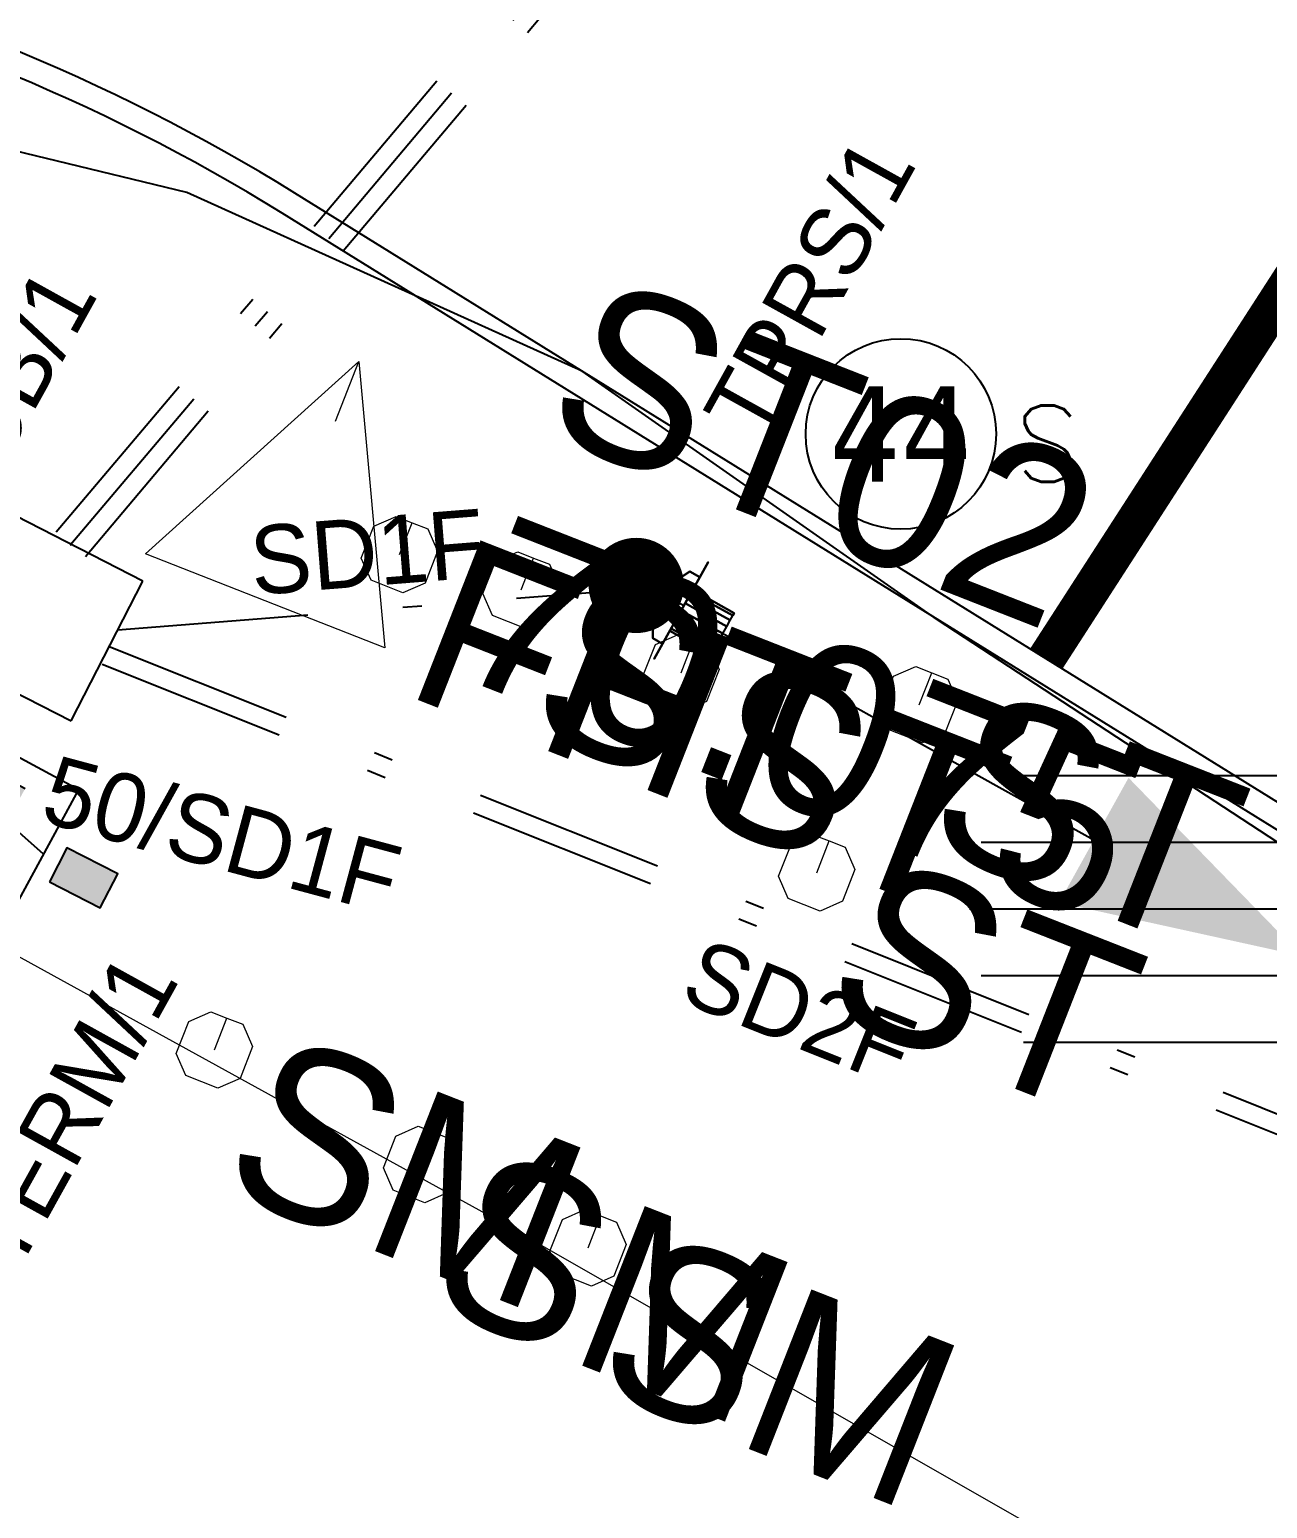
# Model space of a CAD drawing. Extents: x 421500 to 422711, y 436000 to 437000.
# Drawn here: x 421988.17 to 421994.67, y 436499.41 to 436507.17 of the extents above; entities that cross this region are included whole.
import ezdxf
from ezdxf.enums import TextEntityAlignment as Align

# ---------------------------------------------------------------- set-up
doc = ezdxf.new("R2010")
doc.units = 0
for name, pattern in [('1001', [2, 1, 0, 1]), ('XREF UTC_716709_AJB_1b$0$DASHDOT1', [2, 1, -0.5, 0, -0.5]), ('XREF UTC_716709_AJB_1b$0$HIDDEN', [0.375, 0.25, -0.125])]:
    doc.linetypes.add(name, pattern=pattern)
doc.layers.get('0').update_dxf_attribs({"color": 210})
for name, color, linetype, lineweight in [('716709-ExBase$0$LCCPoint Features', 8, 'Continuous', 0), ('716709-ExBase$0$LCCSurvey Stations', 4, 'Continuous', 0), ('716709-ExBase$0$LCCWalls', 4, 'Continuous', 0)]:
    doc.layers.add(name, color=color, linetype=linetype, lineweight=lineweight)
for name, color, linetype in [('716709-ExBase$0$XC-LCCCarriageway', 251, 'Continuous'), ('Lines', 1, 'Continuous'), ('Pr-Kerb', 2, 'Continuous'), ('Pr-KerbEdge', 8, 'Continuous'), ('Pr-Poles', 2, 'Continuous'), ('XREF UTC_716709_AJB_1b$0$DATA', 7, 'Continuous'), ('XREF UTC_716709_AJB_1b$0$du-UTCBOX', 42, 'Continuous'), ('XREF UTC_716709_AJB_1b$0$du-UTCDUCT-C1', 42, 'XREF UTC_716709_AJB_1b$0$DASHDOT1'), ('XREF UTC_716709_AJB_1b$0$du-UTCDUCT-F1', 42, 'XREF UTC_716709_AJB_1b$0$DASHDOT1'), ('XREF UTC_716709_AJB_1b$0$du-UTCTEXT', 42, 'Continuous'), ('XREF UTC_716709_AJB_1b$0$du-YEBOX', 7, 'Continuous'), ('XREF UTC_716709_AJB_1b$0$du-YEDUCT-F1', 7, 'XREF UTC_716709_AJB_1b$0$HIDDEN'), ('XREF UTC_716709_AJB_1b$0$du-YETEXT', 7, 'Continuous'), ('XREF UTC_716709_AJB_1b$0$NUMBERS', 7, 'Continuous'), ('XREF UTC_716709_AJB_1b$0$Pole-Type', 4, 'Continuous'), ('XREF UTC_716709_AJB_1b$0$SETOUT', 4, 'Continuous'), ('XREF UTC_716709_AJB_1b$0$Signals', 7, 'Continuous'), ('XREF UTC_716709_AJB_1b$0$SIGSnumbers', 7, 'Continuous'), ('XREF UTC_716709_AJB_1b$0$VIEW', 7, 'Continuous')]:
    doc.layers.add(name, color=color, linetype=linetype)
doc.styles.add('716709-ExBase$0$Style-WORKING', font='WORKING.shx')
doc.styles.add('XREF UTC_716709_AJB_1b$0$KTS_TAHOMA', font='tahoma.ttf')
doc.styles.add('XREF UTC_716709_AJB_1b$0$Romans', font='romans.shx', dxfattribs={"width": 0.9})
doc.styles.add('XREF UTC_716709_AJB_1b$0$Standard', font='txt')

# ---------------------------------------------------------------- blocks, each defined once
blk = doc.blocks.new('pole')
blk.add_circle((0, 0), 0.05)
blk = doc.blocks.new('XREF UTC_716709_AJB_1b$0$pole')
at = {"const_width": 0.25}
blk.add_lwpolyline([(-0.125, 0, 1), (0.125, 0, 1)], format="xyb", close=True, dxfattribs=at)
at = {"layer": 'XREF UTC_716709_AJB_1b$0$SETOUT', "const_width": 0.125}
blk.add_lwpolyline([(-0.0625, 0, 1), (0.0625, 0, 1)], format="xyb", close=True, dxfattribs=at)
at = {"layer": 'XREF UTC_716709_AJB_1b$0$VIEW'}
blk.add_lwpolyline([(-0.025, 0.0433), (-0.05, 0), (-0.025, -0.0433), (0.025, -0.0433), (0.05, 0), (0.025, 0.0433)], close=True, dxfattribs=at)
at = {"layer": 'XREF UTC_716709_AJB_1b$0$DATA', "style": 'XREF UTC_716709_AJB_1b$0$Standard', "flags": 9}
for tag, p in [('HEIGHT', (0.5, 1)), ('TYPE', (0.5, 0.75)), ('NUM', (0.5, 0.5)), ('SITE', (0.5, 0.25)), ('IDENT', (0.5, 0))]:
    blk.add_attdef(tag, p, '', height=0.2, dxfattribs=at)
blk = doc.blocks.new('XREF UTC_716709_AJB_1b$0$HD001P')
at = {"linetype": 'Continuous'}
blk.add_line((0, 2.75), (0, 0), dxfattribs=at)
blk.add_solid([(0.375, 2.75), (-0.375, 2.75), (0, 4)], dxfattribs=at)
at = {"layer": 'XREF UTC_716709_AJB_1b$0$VIEW', "color": 1, "linetype": 'Continuous', "extrusion": (0, 1, 0), "const_width": 0.1}
blk.add_lwpolyline([(0.05, 2.94, 1), (-0.05, 2.94, 1)], format="xyb", close=True, dxfattribs=at)
at = {"layer": 'XREF UTC_716709_AJB_1b$0$VIEW', "color": 2, "linetype": 'Continuous', "extrusion": (0, 1, 0), "const_width": 0.1}
blk.add_lwpolyline([(0.05, 2.62, 1), (-0.05, 2.62, 1)], format="xyb", close=True, dxfattribs=at)
at = {"layer": 'XREF UTC_716709_AJB_1b$0$VIEW', "color": 3, "linetype": 'Continuous', "extrusion": (0, 1, 0), "const_width": 0.1}
blk.add_lwpolyline([(0.05, 2.3, 1), (-0.05, 2.3, 1)], format="xyb", close=True, dxfattribs=at)
at = {"layer": 'XREF UTC_716709_AJB_1b$0$VIEW', "color": 7, "linetype": 'Continuous'}
for points in [[(-0.2, 0.27, 2.1), (-0.29, 0.27, 2.1), (-0.29, 0.27, 3.2), (-0.2, 0.27, 3.2)], [(0.29, 0.27, 2.1), (0.2, 0.27, 2.1), (0.2, 0.27, 3.2), (0.29, 0.27, 3.2)]]:
    blk.add_3dface(points, dxfattribs=at)
at = {"layer": 'XREF UTC_716709_AJB_1b$0$VIEW', "linetype": 'Continuous'}
for points in [[(0.2, 0.27, 2.1), (-0.2, 0.27, 2.1), (-0.2, 0.27, 3.2), (0.2, 0.27, 3.2)], [(-0.2, 0.21, 2.1), (-0.2, 0.27, 2.1), (-0.2, 0.27, 3.2), (-0.2, 0.21, 3.2)], [(-0.03, 0.12, 2.1), (-0.03, 0.27, 2.1), (-0.2, 0.27, 2.1), (-0.2, 0.21, 2.1)], [(-0.03, 0.12, 3.2), (-0.03, 0.27, 3.2), (-0.2, 0.27, 3.2), (-0.2, 0.21, 3.2)], [(0.03, 0.27, 2.1), (0.03, 0.12, 2.1), (-0.03, 0.12, 2.1), (-0.03, 0.27, 2.1)], [(0.03, 0.27, 3.2), (0.03, 0.12, 3.2), (-0.03, 0.12, 3.2), (-0.03, 0.27, 3.2)], [(0.2, 0.21, 2.1), (0.2, 0.27, 2.1), (0.03, 0.27, 2.1), (0.03, 0.12, 2.1)], [(0.2, 0.21, 3.2), (0.2, 0.27, 3.2), (0.03, 0.27, 3.2), (0.03, 0.12, 3.2)], [(0.2, 0.21, 2.1), (0.2, 0.27, 2.1), (0.2, 0.27, 3.2), (0.2, 0.21, 3.2)], [(-0.2, 0.21, 2.1), (-0.03, 0.12, 2.1), (-0.03, 0.12, 3.2), (-0.2, 0.21, 3.2)], [(0.03, 0.12, 2.1), (0.2, 0.21, 2.1), (0.2, 0.21, 3.2), (0.03, 0.12, 3.2)], [(-0.03, 0.12, 2.1), (0.03, 0.12, 2.1), (0.03, 0.12, 3.2), (-0.03, 0.12, 3.2)]]:
    blk.add_3dface(points, dxfattribs=at)
at = {"layer": 'XREF UTC_716709_AJB_1b$0$DATA', "style": 'XREF UTC_716709_AJB_1b$0$Standard', "flags": 9}
for tag, p in [('SUPPORT', (0.75, 1.5)), ('BRACKETS', (0.75, 1.25)), ('HEIGHT', (0.75, 1)), ('CABLE', (0.75, 0.75)), ('PHASE', (0.75, 0.5)), ('TYPE', (0.75, 0.25)), ('NUM', (0.75, 0)), ('SITE', (0.75, -0.25)), ('IDENT', (0.75, -0.5))]:
    blk.add_attdef(tag, p, '', height=0.2, dxfattribs=at)
at = {"layer": 'XREF UTC_716709_AJB_1b$0$VIEW', "linetype": 'Continuous'}
mesh = blk.add_polymesh((13, 3), dxfattribs=at)
for k, corner in enumerate([(0.1083, 0.27, 2.8775), (0.1083, 0.395, 2.8775), (0.1083, 0.52, 2.8775), (0.1231, 0.27, 2.9183), (0.1231, 0.395, 2.9183), (0.1231, 0.52, 2.9183), (0.1231, 0.27, 2.9617), (0.1231, 0.395, 2.9617), (0.1231, 0.52, 2.9617), (0.1083, 0.27, 3.0025), (0.1083, 0.395, 3.0025), (0.1083, 0.52, 3.0025), (0.0803, 0.27, 3.0358), (0.0803, 0.395, 3.0358), (0.0803, 0.52, 3.0358), (0.0428, 0.27, 3.0575), (0.0428, 0.395, 3.0575), (0.0428, 0.52, 3.0575), (0, 0.27, 3.065), (0, 0.395, 3.065), (0, 0.52, 3.065), (-0.0428, 0.27, 3.0575), (-0.0428, 0.395, 3.0575), (-0.0428, 0.52, 3.0575), (-0.0803, 0.27, 3.0358), (-0.0803, 0.395, 3.0358), (-0.0803, 0.52, 3.0358), (-0.1083, 0.27, 3.0025), (-0.1083, 0.395, 3.0025), (-0.1083, 0.52, 3.0025), (-0.1231, 0.27, 2.9617), (-0.1231, 0.395, 2.9617), (-0.1231, 0.52, 2.9617), (-0.1231, 0.27, 2.9183), (-0.1231, 0.395, 2.9183), (-0.1231, 0.52, 2.9183), (-0.1083, 0.27, 2.8775), (-0.1083, 0.395, 2.8775), (-0.1083, 0.52, 2.8775)]):
    mesh.set_mesh_vertex(divmod(k, 3), corner)
mesh = blk.add_polymesh((13, 3), dxfattribs=at)
for k, corner in enumerate([(0.1083, 0.27, 2.5575), (0.1083, 0.395, 2.5575), (0.1083, 0.52, 2.5575), (0.1231, 0.27, 2.5983), (0.1231, 0.395, 2.5983), (0.1231, 0.52, 2.5983), (0.1231, 0.27, 2.6417), (0.1231, 0.395, 2.6417), (0.1231, 0.52, 2.6417), (0.1083, 0.27, 2.6825), (0.1083, 0.395, 2.6825), (0.1083, 0.52, 2.6825), (0.0803, 0.27, 2.7158), (0.0803, 0.395, 2.7158), (0.0803, 0.52, 2.7158), (0.0428, 0.27, 2.7375), (0.0428, 0.395, 2.7375), (0.0428, 0.52, 2.7375), (0, 0.27, 2.745), (0, 0.395, 2.745), (0, 0.52, 2.745), (-0.0428, 0.27, 2.7375), (-0.0428, 0.395, 2.7375), (-0.0428, 0.52, 2.7375), (-0.0803, 0.27, 2.7158), (-0.0803, 0.395, 2.7158), (-0.0803, 0.52, 2.7158), (-0.1083, 0.27, 2.6825), (-0.1083, 0.395, 2.6825), (-0.1083, 0.52, 2.6825), (-0.1231, 0.27, 2.6417), (-0.1231, 0.395, 2.6417), (-0.1231, 0.52, 2.6417), (-0.1231, 0.27, 2.5983), (-0.1231, 0.395, 2.5983), (-0.1231, 0.52, 2.5983), (-0.1083, 0.27, 2.5575), (-0.1083, 0.395, 2.5575), (-0.1083, 0.52, 2.5575)]):
    mesh.set_mesh_vertex(divmod(k, 3), corner)
mesh = blk.add_polymesh((13, 3), dxfattribs=at)
for k, corner in enumerate([(0.1083, 0.27, 2.2375), (0.1083, 0.395, 2.2375), (0.1083, 0.52, 2.2375), (0.1231, 0.27, 2.2783), (0.1231, 0.395, 2.2783), (0.1231, 0.52, 2.2783), (0.1231, 0.27, 2.3217), (0.1231, 0.395, 2.3217), (0.1231, 0.52, 2.3217), (0.1083, 0.27, 2.3625), (0.1083, 0.395, 2.3625), (0.1083, 0.52, 2.3625), (0.0803, 0.27, 2.3958), (0.0803, 0.395, 2.3958), (0.0803, 0.52, 2.3958), (0.0428, 0.27, 2.4175), (0.0428, 0.395, 2.4175), (0.0428, 0.52, 2.4175), (0, 0.27, 2.425), (0, 0.395, 2.425), (0, 0.52, 2.425), (-0.0428, 0.27, 2.4175), (-0.0428, 0.395, 2.4175), (-0.0428, 0.52, 2.4175), (-0.0803, 0.27, 2.3958), (-0.0803, 0.395, 2.3958), (-0.0803, 0.52, 2.3958), (-0.1083, 0.27, 2.3625), (-0.1083, 0.395, 2.3625), (-0.1083, 0.52, 2.3625), (-0.1231, 0.27, 2.3217), (-0.1231, 0.395, 2.3217), (-0.1231, 0.52, 2.3217), (-0.1231, 0.27, 2.2783), (-0.1231, 0.395, 2.2783), (-0.1231, 0.52, 2.2783), (-0.1083, 0.27, 2.2375), (-0.1083, 0.395, 2.2375), (-0.1083, 0.52, 2.2375)]):
    mesh.set_mesh_vertex(divmod(k, 3), corner)
blk = doc.blocks.new('XREF UTC_716709_AJB_1b$0$LOUVR200')
at = {"linetype": 'Continuous'}
for p, q in [((-0.35, -0.9381), (-0.35, 0.9381)), ((0, -1), (0, 1)), ((0.35, -0.9381), (0.35, 0.9381)), ((-0.7, -0.7159), (-0.7, 0.7159)), ((0.7, -0.7159), (0.7, 0.7159))]:
    blk.add_line(p, q, dxfattribs=at)
blk = doc.blocks.new('XREF UTC_716709_AJB_1b$0$TSC')
for p, q in [((-0.6, 0.33), (0.6, 0.33)), ((-0.6, -0.33), (-0.6, 0.33)), ((0.6, -0.33), (0.6, 0.33)), ((-0.45, 0.2), (0.35, 0.2)), ((-0.4, -0.2), (-0.4, 0.2)), ((-0.6, -0.33), (0.6, -0.33))]:
    blk.add_line(p, q)
blk.add_solid([(-0.45, 0.2), (-0.45, -0.2), (0.35, 0.2), (0.35, -0.2)])
blk = doc.blocks.new('XREF UTC_716709_AJB_1b$0$CB')
for p, q in [((-0.4125, 0.4125), (-0.4125, -0.4125)), ((0.4125, 0.4125), (-0.4125, 0.4125)), ((0.4125, -0.4125), (0.4125, 0.4125)), ((-0.4125, -0.4125), (0.4125, -0.4125))]:
    blk.add_line(p, q)
blk = doc.blocks.new('XREF UTC_716709_AJB_1b$0$TPRS')
for p, q in [((0.1, 0.08), (-0.24, 0.08)), ((-0.24, -0.08), (-0.24, 0.08)), ((0.1, -0.08), (0.1, 0.08)), ((-0.07, -0.08), (-0.24, -0.08)), ((0.1, -0.08), (-0.07, -0.08))]:
    blk.add_line(p, q)
blk.add_circle((0, 0), 0.05)
blk = doc.blocks.new('XREF UTC_716709_AJB_1b$0$YETERM')
at = {"flags": 128}
blk.add_lwpolyline([(-0.15, -0.1), (0.15, -0.1), (0.15, 0.1), (-0.15, 0.1)], close=True, dxfattribs=at)
blk.add_solid([(-0.15, 0.1), (-0.15, -0.1), (0.15, 0.1), (0.15, -0.1)])
blk = doc.blocks.new('XREF UTC_716709_AJB_1b$0$poleno')
at = {"layer": 'XREF UTC_716709_AJB_1b$0$NUMBERS'}
blk.add_circle((0, 0), 1, dxfattribs=at)
at = {"layer": 'XREF UTC_716709_AJB_1b$0$NUMBERS', "style": 'XREF UTC_716709_AJB_1b$0$KTS_TAHOMA'}
blk.add_attdef('NUMBER', text='', height=1, dxfattribs=at).set_placement((0, 0), align=Align.MIDDLE)
blk = doc.blocks.new('XREF UTC_716709_AJB_1b$0$e_tag')
blk.add_line((-0.5, -0.7), (0.5, 0.7))
blk = doc.blocks.new('716709-ExBase$0$MSL2')
at = {"color": 0, "linetype": 'ByBlock', "lineweight": -2, "flags": 128}
blk.add_lwpolyline([(0, 0.5), (0, 1), (1, -1), (-1, -1), (0, 1)], dxfattribs=at)
blk = doc.blocks.new('716709-ExBase$0$MSL1')
at = {"color": 0, "linetype": 'ByBlock', "lineweight": -2, "flags": 128}
blk.add_lwpolyline([(0, 0), (0, 1), (0.5, 1), (1, 0.5), (1, -0.5), (0.5, -1), (-0.5, -1), (-1, -0.5), (-1, 0.5), (-0.5, 1), (0, 1)], dxfattribs=at)

msp = doc.modelspace()

# ---------------------------------------------------------------- linework, layer by layer
at = {"layer": '716709-ExBase$0$LCCWalls', "flags": 128}
msp.add_lwpolyline([(421997.5751, 436496.9498), (421990.6178, 436500.9247), (421982.8876, 436505.179), (421982.3442, 436504.2582), (421981.0964, 436502.2276)], dxfattribs=at)
msp.add_lwpolyline([(421997.5751, 436496.9498), (421990.6178, 436500.9247), (421982.8876, 436505.179), (421982.3442, 436504.2582), (421981.0964, 436502.2276)], dxfattribs=at)
at = {"layer": '716709-ExBase$0$XC-LCCCarriageway', "flags": 128}
msp.add_lwpolyline([(421998.3395, 436496.3839), (421999.3069, 436497.9904), (421999.5446, 436498.5787), (421999.5178, 436499.2127), (421999.0501, 436499.9659), (421994.9123, 436502.7796), (421992.9383, 436504.0722), (421991.0726, 436505.3778), (421988.9972, 436506.3148), (421986.784, 436506.8509), (421983.8538, 436506.9793), (421981.0011, 436506.2974), (421979.7188, 436505.6118), (421978.5589, 436504.7347), (421978.0936, 436503.9249)], dxfattribs=at)
msp.add_lwpolyline([(421998.3395, 436496.3839), (421999.3069, 436497.9904), (421999.5446, 436498.5787), (421999.5178, 436499.2127), (421999.0501, 436499.9659), (421994.9123, 436502.7796), (421992.9383, 436504.0722), (421991.0726, 436505.3778), (421988.9972, 436506.3148), (421986.784, 436506.8509), (421983.8538, 436506.9793), (421981.0011, 436506.2974), (421979.7188, 436505.6118), (421978.5589, 436504.7347), (421978.0936, 436503.9249)], dxfattribs=at)
at = {"layer": 'Lines', "linetype": '1001', "const_width": 0.2, "flags": 128}
msp.add_lwpolyline([(421996.9563, 436509.2049), (421993.5098, 436503.8674)], dxfattribs=at)
at = {"layer": 'Pr-Kerb', "flags": 128}
msp.add_lwpolyline([(421998.1482, 436496.0452), (421998.1749, 436496.0924), (421998.3395, 436496.3839), (421998.7809, 436497.1169, 0.410473), (421997.791, 436501.2144), (421989.5639, 436506.3127, 0.172711), (421983.0068, 436507.729, 0.234125), (421978.5783, 436504.7684), (421978.0936, 436503.9249)], format="xyb", dxfattribs=at)
at = {"layer": 'Pr-KerbEdge', "flags": 128}
msp.add_lwpolyline([(421998.0394, 436496.1066), (421998.0661, 436496.1538), (421998.2315, 436496.4469), (421998.6738, 436497.1813, 0.410473), (421997.7252, 436501.1082), (421989.4981, 436506.2064, 0.172711), (421983.0229, 436507.605, 0.234125), (421978.6867, 436504.7061), (421978.202, 436503.8626)], format="xyb", dxfattribs=at)
at = {"layer": 'Pr-KerbEdge'}
msp.add_arc((422086.9238, 436454.9562), 118.125, 133.732121, 133.732121, dxfattribs=at)
at = {"layer": 'XREF UTC_716709_AJB_1b$0$du-UTCDUCT-C1', "flags": 128}
for points in [[(421988.3114, 436504.5332), (421995.7644, 436513.3677)], [(421988.3879, 436504.4687), (421995.8408, 436513.3032)], [(421988.4643, 436504.4043), (421995.9172, 436513.2387)]]:
    msp.add_lwpolyline(points, dxfattribs=at)
at = {"layer": 'XREF UTC_716709_AJB_1b$0$du-UTCDUCT-F1', "flags": 128}
for points in [[(421988.635, 436504.0202), (421991.2506, 436504.2262)], [(421988.5896, 436503.9318), (421997.4985, 436500.368)], [(421988.5525, 436503.839), (421997.4614, 436500.2751)]]:
    msp.add_lwpolyline(points, dxfattribs=at)
at = {"layer": 'XREF UTC_716709_AJB_1b$0$du-YEDUCT-F1', "flags": 128}
msp.add_lwpolyline([(421988.0527, 436503.0109), (421988.3167, 436502.7774)], dxfattribs=at)

# ---------------------------------------------------------------- block references
at = {"layer": '716709-ExBase$0$LCCPoint Features', "xscale": 0.18, "yscale": 0.18, "zscale": 0.18, "rotation": 338.5807557840462}
for p in [(421990.1135, 436504.4145), (421990.1135, 436504.4145), (421990.7521, 436504.2288), (421990.7521, 436504.2288), (421991.5918, 436503.7935), (421991.5918, 436503.7935), (421992.8426, 436503.6262), (421992.8426, 436503.6262), (421992.3046, 436502.7436), (421992.3046, 436502.7436), (421989.1415, 436501.8138), (421989.1415, 436501.8138), (421990.2292, 436501.2124), (421990.2292, 436501.2124), (421991.104, 436500.7748), (421991.104, 436500.7748)]:
    msp.add_blockref('716709-ExBase$0$MSL1', p, dxfattribs=at)
at = {"layer": '716709-ExBase$0$LCCSurvey Stations', "xscale": 0.6750000000000002, "yscale": 0.6750000000000002, "zscale": 0.6750000000000002, "rotation": 338.5807557840462}
msp.add_blockref('716709-ExBase$0$MSL2', (421989.6538, 436504.8003), dxfattribs=at)
msp.add_blockref('716709-ExBase$0$MSL2', (421989.6538, 436504.8003), dxfattribs=at)
at = {"layer": 'Pr-Poles'}
msp.add_blockref('pole', (421991.3718, 436504.2433), dxfattribs=at)
at = {"layer": 'XREF UTC_716709_AJB_1b$0$du-UTCBOX', "color": 1}
for name, p, rotation in [('XREF UTC_716709_AJB_1b$0$CB', (421988.2103, 436504.0962), 332.8357428089869), ('XREF UTC_716709_AJB_1b$0$TPRS', (421991.3718, 436504.2433), 327.2119927380958), ('XREF UTC_716709_AJB_1b$0$TSC', (421987.7443, 436503.1764), 331.5676801218734)]:
    msp.add_blockref(name, p, dxfattribs=dict(at, rotation=rotation))
at = {"layer": 'XREF UTC_716709_AJB_1b$0$du-UTCTEXT', "xscale": 0.01, "yscale": 0.01, "rotation": 49.84828266715356}
msp.add_blockref('XREF UTC_716709_AJB_1b$0$e_tag', (421988.3879, 436504.4687), dxfattribs=at)
at = {"layer": 'XREF UTC_716709_AJB_1b$0$du-YEBOX', "color": 1, "rotation": 332.8282412235513}
msp.add_blockref('XREF UTC_716709_AJB_1b$0$YETERM', (421988.4545, 436502.7172), dxfattribs=at)
at = {"layer": 'XREF UTC_716709_AJB_1b$0$Signals'}
for name, p, rotation in [('XREF UTC_716709_AJB_1b$0$HD001P', (421991.3568, 436504.2526), 240.896479813508), ('XREF UTC_716709_AJB_1b$0$LOUVR200', (421994.1062, 436502.5544), 270)]:
    msp.add_blockref(name, p, dxfattribs=dict(at, rotation=rotation))
msp.add_blockref('XREF UTC_716709_AJB_1b$0$pole', (421991.3568, 436504.2526), dxfattribs=at)
at = {"layer": 'XREF UTC_716709_AJB_1b$0$SIGSnumbers', "xscale": 0.5, "yscale": 0.5, "zscale": 0.6}
msp.add_blockref('XREF UTC_716709_AJB_1b$0$poleno', (421992.7464, 436505.048), dxfattribs=at).add_auto_attribs({'NUMBER': '44'})

# ---------------------------------------------------------------- texts
at = {"layer": '716709-ExBase$0$LCCPoint Features', "style": '716709-ExBase$0$Style-WORKING'}
for s, p in [('FH', (421990.447, 436504.5253)), ('FH', (421990.447, 436504.5253)), ('ST', (421991.0856, 436504.3396)), ('ST', (421991.0856, 436504.3396)), ('ST', (421991.9253, 436503.9044)), ('ST', (421991.9253, 436503.9044)), ('ST', (421993.1761, 436503.737)), ('ST', (421993.1761, 436503.737)), ('ST', (421992.6381, 436502.8545)), ('ST', (421992.6381, 436502.8545)), ('SM', (421989.475, 436501.9247)), ('SM', (421989.475, 436501.9247)), ('SM', (421990.5627, 436501.3233)), ('SM', (421990.5627, 436501.3233)), ('SM', (421991.4375, 436500.8857)), ('SM', (421991.4375, 436500.8857))]:
    msp.add_text(s, height=0.9, rotation=338.58076, dxfattribs=at).set_placement(p, align=Align.TOP_LEFT)
at = {"layer": '716709-ExBase$0$LCCSurvey Stations', "style": '716709-ExBase$0$Style-WORKING'}
for s, p in [('ST02', (421991.1715, 436505.8968)), ('ST02', (421991.1715, 436505.8968)), ('70.075', (421990.6785, 436504.64)), ('70.075', (421990.6785, 436504.64))]:
    msp.add_text(s, height=0.9, rotation=338.58076, dxfattribs=at).set_placement(p, align=Align.TOP_LEFT)
at = {"layer": 'XREF UTC_716709_AJB_1b$0$du-UTCTEXT', "style": 'XREF UTC_716709_AJB_1b$0$Standard'}
for s, rotation, p in [('TPRS/1', 61, (421992.0162, 436504.9897)), ('CB/1', 61, (421988.015, 436504.8434)), ('SD1F', 4.50278, (421989.3442, 436504.2013)), ('SD2F', 338.19703, (421991.5739, 436502.0745))]:
    msp.add_text(s, height=0.36, rotation=rotation, dxfattribs=at).set_placement(p)
at = {"layer": 'XREF UTC_716709_AJB_1b$0$du-YETEXT', "style": 'XREF UTC_716709_AJB_1b$0$Standard'}
for s, rotation, p in [('50/SD1F', 344.96813, (421988.2166, 436503.0171)), ('YETERM/1', 61, (421987.7931, 436500.0751))]:
    msp.add_text(s, height=0.36, rotation=rotation, dxfattribs=at).set_placement(p)
at = {"layer": 'XREF UTC_716709_AJB_1b$0$Pole-Type', "style": 'XREF UTC_716709_AJB_1b$0$Romans'}
msp.add_text('S', height=0.4, dxfattribs=at).set_placement((421993.3456, 436504.7974))

doc.saveas('drawing.dxf')
